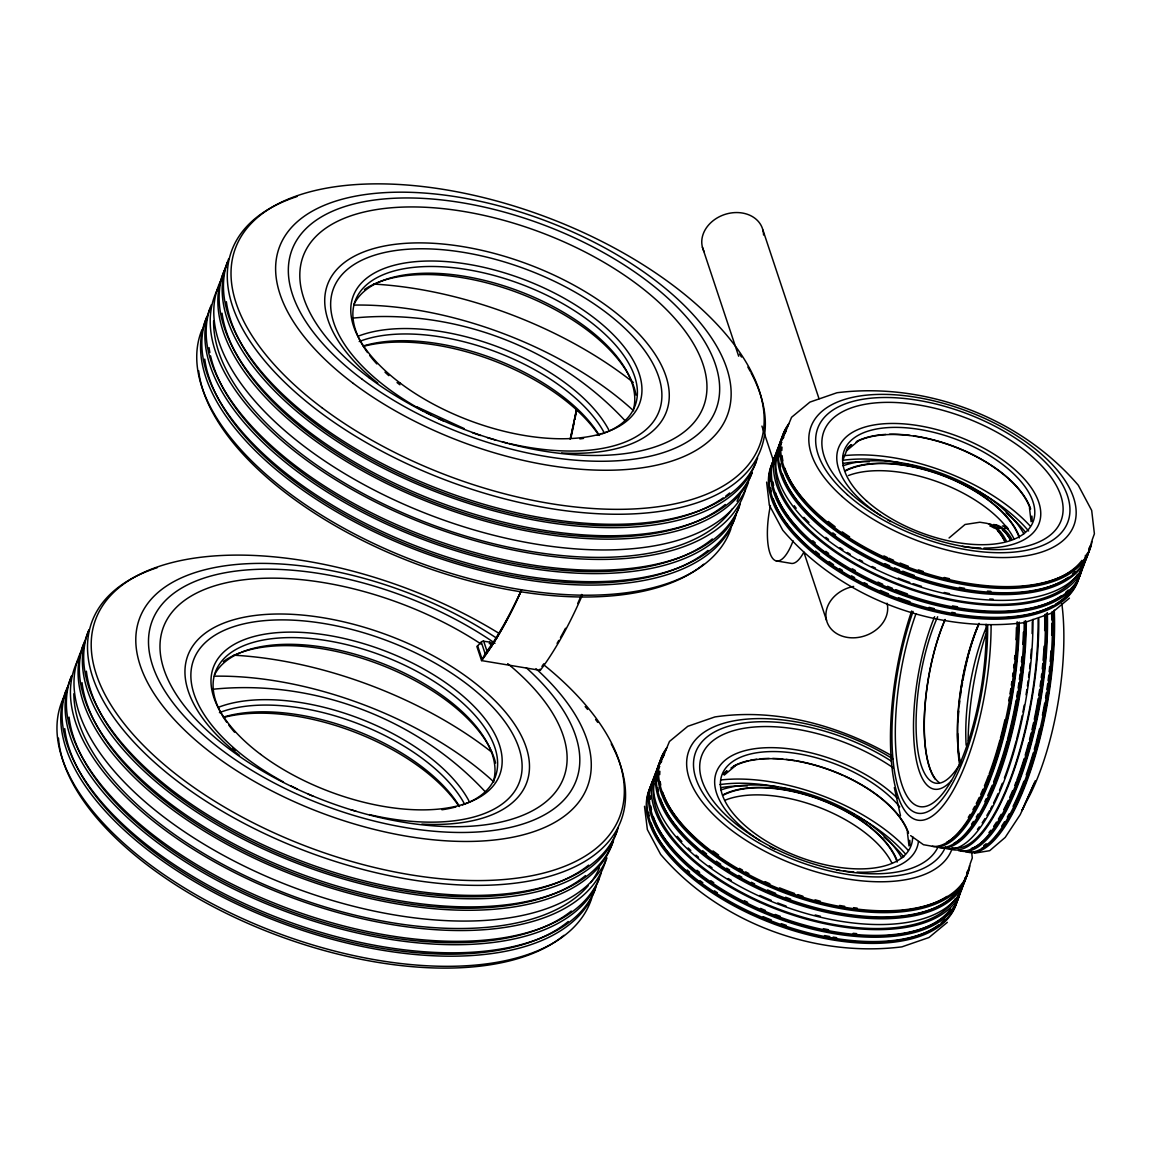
<?xml version="1.0" encoding="UTF-8"?>
<svg xmlns="http://www.w3.org/2000/svg" width="1152" height="1152" viewBox="0 0 1152 1152"><rect width="100%" height="100%" fill="white"/><g stroke="black" fill="none" stroke-linecap="round" stroke-linejoin="round"><path stroke-width="1.5" d="M576.432 410.054L571.493 433.8A346.118 111.931 -80.6 0 1 570.341 438.955M572.357 431.338L574.114 422.87M574.819 419.486L576.576 411.034M489.283 643.651L489.859 642.11L482.515 641.102L476.87 646.488L481.565 660.6L540.288 670.363A347.098 112.248 -80.6 0 0 582.322 595.152M491.357 643.997L491.947 642.456M783.086 437.688L791.568 417.283L809.899 402.106L836.971 392.746C925.315 381.701 1020.269 417.413 1078.258 485.208L1091.693 510.466L1094.4 533.808L1092.24 539.726A163.8 80.957 20.6 0 1 906.336 566.51A163.8 80.957 20.6 0 1 788.947 423.518M660.974 761.875L669.456 741.47L687.787 726.307L714.859 716.947C776.174 707.803 839.074 725.414 892.152 755.942M842.674 460.57L846.878 450.144M1035.374 780.624L1021.896 810.72L1025.41 803.635M1034.323 783.187L1020.254 814.594L1005.192 837.432L989.669 850.694L974.39 853.186M541.915 666.475L543.773 663.797M949.061 537.97L965.045 524.491L979.862 522.23L986.63 523.296A163.8 52.978 -80.6 0 1 1004.213 540.49M846.317 450.95L857.261 441.821M724.205 775.138L735.149 766.008M1051.502 613.094L1069.445 598.147M947.333 922.334L929.002 937.498L901.93 946.858C813.586 957.902 718.632 922.205 660.643 854.41L647.352 829.57L644.515 806.299M1024.387 622.613L1051.114 613.31M1024.042 622.67C935.698 633.715 840.744 598.018 782.755 530.222L769.45 505.382M352.411 318.168C452.189 307.742 556.531 346.853 624.787 420.394M212.616 689.285C312.408 678.859 416.75 717.97 485.006 791.51M776.174 560.866L790.848 563.314A47.189 15.264 -80.6 0 0 803.736 552.326M416.664 406.728L464.213 428.587M910.642 835.632L923.472 844.718L930.24 845.899A163.8 52.978 -80.6 0 0 1017.173 621.763M762.912 230.026L819.029 398.722M702.403 247.176L738.677 356.227M761.918 426.082L774.389 463.579M803.866 552.182L826.546 620.338M489.859 642.11L491.486 646.992M483.638 641.074L486.878 650.822M481.205 641.88L485.15 653.76L481.565 660.6A347.098 112.248 -80.6 0 0 521.582 589.982M477.605 645.768L482.184 659.52L491.501 646.186A346.118 111.931 -80.6 0 0 521.194 590.904M894.341 787.622L900.504 815.76M540.043 669.139L540.288 670.363M1029.47 507.816L1031.112 521.77M971.654 852.235L972.288 857.995L970.128 863.914A163.8 80.957 20.6 0 1 784.238 890.698A163.8 80.957 20.6 0 1 666.85 747.706M907.358 832.003L909 845.957M766.627 482.112L769.32 504.965M486.864 652.435A2.232 2.102 -84.7 0 0 485.15 653.76L493.214 642.226A340.934 110.261 -80.6 0 0 520.445 592.186M572.011 433.022A340.934 110.261 -80.6 0 1 571.248 436.421M576.432 409.594A347.098 112.248 -80.6 0 1 570.197 439.099M581.746 594.446A346.118 111.931 -80.6 0 1 577.699 603.518M565.517 628.258A346.118 111.931 -80.6 0 1 560.462 637.488M558.778 640.454A346.118 111.931 -80.6 0 1 557.078 643.363M526.205 667.728A226.541 111.96 20.6 0 1 420.278 829.771A226.541 111.96 20.6 0 1 152.611 619.848A226.541 111.96 20.6 0 1 495.014 643.277M704.232 251.813A31.464 25.387 -18.4 0 1 726.322 213.998A31.464 25.387 -18.4 0 1 763.56 235.008M887.04 603.202A31.464 25.387 -18.4 0 1 862.07 636.667A31.464 25.387 -18.4 0 1 826.171 618.61A31.464 25.387 -18.4 0 1 853.646 586.411M793.094 540.85A47.189 15.264 -80.6 0 1 771.941 557.381A47.189 15.264 -80.6 0 1 770.443 505.512M617.112 830.779A282.614 139.666 20.6 0 1 300.83 864.706A282.614 139.666 20.6 0 1 88.949 630.245M613.512 840.528A282.614 139.666 20.6 0 1 299.405 873.432A282.614 139.666 20.6 0 1 84.528 641.52M535.982 668.678A239.227 118.224 20.6 0 1 423.562 838.699A239.227 118.224 20.6 0 1 139.478 618.638A239.227 118.224 20.6 0 1 496.67 638.208M606.96 857.938A282.614 139.666 20.6 0 1 287.525 885.11A282.614 139.666 20.6 0 1 80.554 652.536M618.379 827.395A282.614 139.666 20.6 0 1 305.366 862.56A282.614 139.666 20.6 0 1 88.848 630.043M611.222 743.832A282.614 139.666 20.6 0 1 484.762 885.298A282.614 139.666 20.6 0 1 144.95 753.408A282.614 139.666 20.6 0 1 157.248 567.648M585.158 706.594A282.614 139.666 20.6 0 1 587.592 709.445M595.598 719.51A282.614 139.666 20.6 0 1 597.73 722.39M543.571 664.646A280.008 138.384 20.6 0 1 448.445 879.422A280.008 138.384 20.6 0 1 92.722 629.539A280.008 138.384 20.6 0 1 498.888 633.269M588.6 865.123A279.101 137.938 20.6 0 1 298.483 861.955A279.101 137.938 20.6 0 1 86.371 671.184M612.778 842.256A282.614 139.666 20.6 0 1 299.765 877.421A282.614 139.666 20.6 0 1 83.261 644.904M507.701 663.638A213.84 105.682 20.6 0 1 427.19 825.336A213.84 105.682 20.6 0 1 162.259 630.576A213.84 105.682 20.6 0 1 480.946 643.968M239.429 755.352A180.979 89.438 20.6 0 1 249.797 616.219A180.979 89.438 20.6 0 1 505.958 712.728A180.979 89.438 20.6 0 1 421.877 824.098M283.421 781.949A173.966 85.968 20.6 0 1 241.517 624.413A173.966 85.968 20.6 0 1 507.586 725.558A173.966 85.968 20.6 0 1 369.288 814.594M355.896 811.166A173.966 85.968 20.6 0 1 350.87 809.726M313.056 796.205A173.966 85.968 20.6 0 1 308.232 794.131M297.144 788.99A173.966 85.968 20.6 0 1 290.952 785.909M219.73 710.64A149.429 73.843 20.6 0 1 384.307 656.453A149.429 73.843 20.6 0 1 462.298 804.96M455.962 806.904A149.429 73.843 20.6 0 1 441.922 809.77M234.562 732.226A149.429 73.843 20.6 0 1 228.802 725.112M226.728 722.261A149.429 73.843 20.6 0 1 220.622 712.354M585.504 875.592A279.101 137.938 20.6 0 1 295.502 873.95A279.101 137.938 20.6 0 1 82.037 682.675M563.933 935.338A280.008 138.384 20.6 0 1 269.77 932.443A280.008 138.384 20.6 0 1 58.478 738.101M591.667 898.315A282.614 139.666 20.6 0 1 275.386 932.242A282.614 139.666 20.6 0 1 63.518 697.795M594.936 889.834A282.614 139.666 20.6 0 1 280.829 922.723A282.614 139.666 20.6 0 1 65.952 690.826M568.21 921.514A279.101 137.938 20.6 0 1 278.208 919.886A279.101 137.938 20.6 0 1 64.742 728.597M596.203 886.45A282.614 139.666 20.6 0 1 282.096 919.354A282.614 139.666 20.6 0 1 67.234 687.456M599.256 878.357A282.614 139.666 20.6 0 1 281.88 910.008A282.614 139.666 20.6 0 1 71.654 676.181M571.306 911.045A279.101 137.938 20.6 0 1 281.189 907.877A279.101 137.938 20.6 0 1 69.062 717.12M601.085 873.331A282.614 139.666 20.6 0 1 288.072 908.482A282.614 139.666 20.6 0 1 71.554 675.965M605.664 860.861A282.614 139.666 20.6 0 1 288.864 896.458A282.614 139.666 20.6 0 1 77.746 660.427M599.458 867.715A279.101 137.938 20.6 0 1 590.616 882.706M588.355 885.499A279.101 137.938 20.6 0 1 292.781 896.069A279.101 137.938 20.6 0 1 73.829 693.792M235.094 750.24A152.942 75.586 20.6 0 1 232.733 747.821M223.33 661.594A152.942 75.586 20.6 0 1 240.178 652.738M241.934 652.104A152.942 75.586 20.6 0 1 392.976 669.859A152.942 75.586 20.6 0 1 495.605 763.056M224.179 717.322A152.942 75.586 20.6 0 1 458.597 805.738M218.102 707.429A152.942 75.586 20.6 0 1 356.746 717.466A152.942 75.586 20.6 0 1 468.936 800.914M214.301 676.195A237.413 117.331 20.6 0 1 493.848 781.934M214.531 674.784A149.429 73.843 20.6 0 1 380.102 662.558A149.429 73.843 20.6 0 1 493.416 781.33M219.413 712.656A149.429 73.843 20.6 0 1 354.888 722.477A149.429 73.843 20.6 0 1 464.501 804.01M223.373 717.134A149.429 73.843 20.6 0 1 459.562 806.544M233.798 655.2A256.277 126.648 20.6 0 1 491.99 752.342M986.112 624.254A126.691 40.968 -80.6 0 1 951.062 781.272A126.691 40.968 -80.6 0 1 898.934 773.525A126.691 40.968 -80.6 0 1 915.941 613.843M989.842 525.931A161.914 52.358 -80.6 0 1 994.104 528.048M998.122 531.374A161.914 52.358 -80.6 0 1 1004.947 540.936M1018.57 622.843A161.914 52.358 -80.6 0 1 946.771 842.242M988.718 523.627A163.8 52.978 -80.6 0 1 1006.286 540.835M1019.246 622.109A163.8 52.978 -80.6 0 1 932.314 846.245M993.701 524.462A163.8 52.978 -80.6 0 1 1010.462 540.086M1024.243 621.259A163.8 52.978 -80.6 0 1 937.296 847.08M996.912 527.098A161.914 52.358 -80.6 0 1 999.778 528.379M1002.542 530.194A161.914 52.358 -80.6 0 1 1010.333 539.208M1025.654 620.683A161.914 52.358 -80.6 0 1 953.827 843.422M995.774 524.808A163.8 52.978 -80.6 0 1 1011.701 538.92M1026.317 621.605A163.8 52.978 -80.6 0 1 939.37 847.426M1045.325 614.131A163.8 52.978 -80.6 0 1 1018.195 778.478A163.8 52.978 -80.6 0 1 958.478 850.594M1044.648 615.01A161.914 52.358 -80.6 0 1 1044.691 630.562M1044.115 646.157A161.914 52.358 -80.6 0 1 1043.107 660.312M1042.79 663.725A161.914 52.358 -80.6 0 1 1042.272 668.88M1041.696 674.093A161.914 52.358 -80.6 0 1 1041.278 677.592M1040.832 681.091A161.914 52.358 -80.6 0 1 1040.112 686.347M1039.594 689.846A161.914 52.358 -80.6 0 1 1038.787 695.088M1038.226 698.558A161.914 52.358 -80.6 0 1 1034.294 719.28M1033.56 722.707A161.914 52.358 -80.6 0 1 1032.005 729.533M1031.198 732.917A161.914 52.358 -80.6 0 1 1029.528 739.57M1028.678 742.838A161.914 52.358 -80.6 0 1 1025.208 755.165M1024.157 758.635A161.914 52.358 -80.6 0 1 1016.87 780.034M1016.179 781.819A161.914 52.358 -80.6 0 1 1014.797 785.362M1012.68 790.574A161.914 52.358 -80.6 0 1 1009.757 797.27M1008.274 800.496A161.914 52.358 -80.6 0 1 1003.752 809.611M1001.174 814.334A161.914 52.358 -80.6 0 1 998.395 819.086M996.523 822.082A161.914 52.358 -80.6 0 1 993.686 826.315M990.85 830.218A161.914 52.358 -80.6 0 1 988.949 832.608M1046.664 613.498A161.914 52.358 -80.6 0 1 971.366 848.491M1047.341 612.619A163.8 52.978 -80.6 0 1 1020.586 777.931A163.8 52.978 -80.6 0 1 960.552 850.939M1052.266 611.582A163.8 52.978 -80.6 0 1 1025.899 777.874A163.8 52.978 -80.6 0 1 965.534 851.774M1051.589 612.49A161.914 52.358 -80.6 0 1 1051.776 619.891M1051.819 623.39A161.914 52.358 -80.6 0 1 1051.69 635.141M1050.97 650.866A161.914 52.358 -80.6 0 1 1050.163 661.478M1049.688 666.605A161.914 52.358 -80.6 0 1 1049.155 671.789M1048.766 675.274A161.914 52.358 -80.6 0 1 1048.118 680.515M1047.658 684.014A161.914 52.358 -80.6 0 1 1046.923 689.27M1046.39 692.77A161.914 52.358 -80.6 0 1 1045.57 697.997M1044.691 703.181A161.914 52.358 -80.6 0 1 1042.416 715.277M1039.464 729.014A161.914 52.358 -80.6 0 1 1036.166 742.392M1035.734 744.019A161.914 52.358 -80.6 0 1 1034.294 749.333M1033.286 752.846A161.914 52.358 -80.6 0 1 1026.245 774.878M1023.926 781.2A161.914 52.358 -80.6 0 1 1013.083 806.342M1009.152 813.874A161.914 52.358 -80.6 0 1 1007.323 817.128M1004.53 821.765A161.914 52.358 -80.6 0 1 1001.693 826.114M986.213 843.682A161.914 52.358 -80.6 0 1 983.707 845.554M1053.59 611.021A161.914 52.358 -80.6 0 1 982.08 848.117M1054.267 610.085A163.8 52.978 -80.6 0 1 1028.29 777.326A163.8 52.978 -80.6 0 1 967.622 852.12M1061.842 603.792A140.4 45.403 -80.6 0 1 1024.949 804.168M987.638 624.816A133.546 43.186 -80.6 0 1 917.669 813.197A133.546 43.186 -80.6 0 1 913.104 611.424M991.094 625.349A140.4 45.403 -80.6 0 1 917.51 820.123A140.4 45.403 -80.6 0 1 911.678 610.992M1016.424 627.566A161.914 52.358 -80.6 0 1 1015.978 639.706M1014.869 655.618A161.914 52.358 -80.6 0 1 1014.552 659.03M1014.034 664.186A161.914 52.358 -80.6 0 1 1013.659 667.656M1013.04 672.898A161.914 52.358 -80.6 0 1 1012.594 676.397M1011.874 681.653A161.914 52.358 -80.6 0 1 1011.355 685.152M1010.822 688.651A161.914 52.358 -80.6 0 1 1009.973 693.864M1009.382 697.32A161.914 52.358 -80.6 0 1 1008.763 700.762M1004.933 719.741A161.914 52.358 -80.6 0 1 1000.44 738.144M999.95 739.93A161.914 52.358 -80.6 0 1 989.208 773.784M988.618 775.339A161.914 52.358 -80.6 0 1 984.427 785.88M982.987 789.264A161.914 52.358 -80.6 0 1 980.77 794.203M979.286 797.386A161.914 52.358 -80.6 0 1 976.262 803.462M974.75 806.342A161.914 52.358 -80.6 0 1 972.936 809.64M970.157 814.392A161.914 52.358 -80.6 0 1 968.285 817.387M1023.394 632.174A161.914 52.358 -80.6 0 1 1022.832 644.4M1021.925 656.784A161.914 52.358 -80.6 0 1 1021.45 661.91M1020.902 667.094A161.914 52.358 -80.6 0 1 1020.514 670.579M1020.096 674.064A161.914 52.358 -80.6 0 1 1019.419 679.32M1018.93 682.834A161.914 52.358 -80.6 0 1 1018.152 688.075M1017.605 691.574A161.914 52.358 -80.6 0 1 1016.741 696.773M1016.136 700.214A161.914 52.358 -80.6 0 1 1007.496 739.325M1007.021 741.096A161.914 52.358 -80.6 0 1 993.614 781.834M992.203 785.333A161.914 52.358 -80.6 0 1 987.84 795.37M986.342 798.552A161.914 52.358 -80.6 0 1 984.845 801.648M978.149 814.003A161.914 52.358 -80.6 0 1 976.277 817.085M973.454 821.419A161.914 52.358 -80.6 0 1 971.554 824.141M1002.427 525.917A163.8 52.978 -80.6 0 1 1008.216 528.494M1032.97 619.358A163.8 52.978 -80.6 0 1 946.022 848.534M1032.293 621.792A161.914 52.358 -80.6 0 1 1032.106 633.614M1031.328 649.382A161.914 52.358 -80.6 0 1 1030.651 658.238M1030.176 663.365A161.914 52.358 -80.6 0 1 1029.629 668.549M1029.24 672.019A161.914 52.358 -80.6 0 1 1028.592 677.261M1028.131 680.774A161.914 52.358 -80.6 0 1 1027.397 686.03M1026.878 689.53A161.914 52.358 -80.6 0 1 1026.043 694.757M1024.229 705.11A161.914 52.358 -80.6 0 1 1022.904 712.022M1022.198 715.478A161.914 52.358 -80.6 0 1 1016.64 739.138M1016.222 740.779A161.914 52.358 -80.6 0 1 1004.4 777.96M1002.341 783.288A161.914 52.358 -80.6 0 1 999.49 790.2M998.035 793.555A161.914 52.358 -80.6 0 1 993.557 803.088M992.045 806.083A161.914 52.358 -80.6 0 1 990.533 808.963M989.626 810.619A161.914 52.358 -80.6 0 1 986.875 815.458M985.003 818.525A161.914 52.358 -80.6 0 1 982.166 822.874M979.33 826.877A161.914 52.358 -80.6 0 1 977.443 829.354M1038.096 619.474A161.914 52.358 -80.6 0 1 952.157 847.627M1004.53 528.25A161.914 52.358 -80.6 0 1 1007.914 528.739M1038.773 618.682A163.8 52.978 -80.6 0 1 1009.109 783.806A163.8 52.978 -80.6 0 1 948.902 848.477M1003.651 526.378A163.8 52.978 -80.6 0 1 1006.733 526.579M961.546 761.141A100.958 32.645 -80.6 0 1 918.101 752.155A100.958 32.645 -80.6 0 1 937.656 616.752M951.552 780.523A107.136 34.646 -80.6 0 1 914.486 747.518A107.136 34.646 -80.6 0 1 934.646 616.68M939.067 782.467A100.958 32.645 -80.6 0 1 945.101 619.762M935.381 779.371A101.448 32.803 -80.6 0 1 945.086 619.459M960.307 762.739A100.958 32.645 -80.6 0 1 979.186 623.664M960.077 763.085A101.448 32.803 -80.6 0 1 979.042 623.333M959.818 766.44A111.499 36.058 -80.6 0 1 957.83 745.704M957.701 742.09A111.499 36.058 -80.6 0 1 957.643 733.522M958.032 721.57A111.499 36.058 -80.6 0 1 958.766 711.072M959.429 704.39A111.499 36.058 -80.6 0 1 959.803 701.006M960.451 695.909A111.499 36.058 -80.6 0 1 961.171 690.797M961.704 687.398A111.499 36.058 -80.6 0 1 962.539 682.358M962.856 680.573A111.499 36.058 -80.6 0 1 968.256 655.92M968.702 654.235A111.499 36.058 -80.6 0 1 978.221 625.046M966.139 745.214A100.958 32.645 -80.6 0 1 985.91 628.33M968.098 740.88A126.691 40.968 -80.6 0 1 985.867 634.234M723.312 774.187A101.448 50.141 20.6 0 1 726.595 770.846M733.522 766.094A101.448 50.141 20.6 0 1 748.267 760.723M750.125 760.32A101.448 50.141 20.6 0 1 756.677 759.24M760.133 758.88A101.448 50.141 20.6 0 1 769.205 758.434M772.69 758.448A101.448 50.141 20.6 0 1 782.741 758.995M786.197 759.355A101.448 50.141 20.6 0 1 794.938 760.565M796.579 760.853A101.448 50.141 20.6 0 1 843.235 775.339M844.819 776.059A101.448 50.141 20.6 0 1 908.554 833.155M723.773 774.331A100.958 49.896 20.6 0 1 727.042 771.019M730.973 768.038A100.958 49.896 20.6 0 1 829.814 770.054A100.958 49.896 20.6 0 1 908.122 833.026M909.763 840.269A100.958 49.896 20.6 0 1 909.922 845.482M912.658 836.654A100.958 49.896 20.6 0 1 783.734 850.478A100.958 49.896 20.6 0 1 742.91 756.302A100.958 49.896 20.6 0 1 899.755 806.904M918.446 841.536A107.136 52.949 20.6 0 1 857.03 872.122M853.733 871.949A107.136 52.949 20.6 0 1 843.552 870.984M840.096 870.523A107.136 52.949 20.6 0 1 836.64 869.976M774.662 849.067A107.136 52.949 20.6 0 1 770.141 846.634M760.075 840.643A107.136 52.949 20.6 0 1 742.003 751.507A107.136 52.949 20.6 0 1 897.206 797.962M937.987 847.022A126.691 62.611 20.6 0 1 777.355 849.816A126.691 62.611 20.6 0 1 714.917 739.238A126.691 62.611 20.6 0 1 893.29 767.88M945.374 847.109A133.546 65.995 20.6 0 1 779.904 853.776A133.546 65.995 20.6 0 1 706.608 737.323A133.546 65.995 20.6 0 1 891.216 761.054M952.286 848.074A140.4 69.379 20.6 0 1 781.07 859.061A140.4 69.379 20.6 0 1 699.25 736.027A140.4 69.379 20.6 0 1 893.059 759.038M969.451 865.728A163.8 80.957 20.6 0 1 783.547 892.512A163.8 80.957 20.6 0 1 666.158 749.52M967.81 870.077A163.8 80.957 20.6 0 1 781.92 896.846A163.8 80.957 20.6 0 1 664.531 753.854M967.133 871.877A163.8 80.957 20.6 0 1 781.229 898.661A163.8 80.957 20.6 0 1 663.84 755.669M964.944 877.68A163.8 80.957 20.6 0 1 779.054 904.45A163.8 80.957 20.6 0 1 661.666 761.458M955.426 898.632A161.914 80.021 20.6 0 1 777.485 908.654A161.914 80.021 20.6 0 1 654.221 783.216M963.043 882.749A163.8 80.957 20.6 0 1 777.139 909.518A163.8 80.957 20.6 0 1 659.75 766.526M960.854 888.538A163.8 80.957 20.6 0 1 776.621 915.941A163.8 80.957 20.6 0 1 656.525 773.784M960.178 890.338A163.8 80.957 20.6 0 1 774.274 917.122A163.8 80.957 20.6 0 1 656.885 774.13M958.536 894.686A163.8 80.957 20.6 0 1 774.302 922.09A163.8 80.957 20.6 0 1 654.206 779.933M957.859 896.501A163.8 80.957 20.6 0 1 771.955 923.27A163.8 80.957 20.6 0 1 654.566 780.278M946.973 896.414A161.914 80.021 20.6 0 1 788.458 893.347A161.914 80.021 20.6 0 1 662.717 792.302M660.773 785.102A161.914 80.021 20.6 0 1 660.182 781.546M659.722 774.634A161.914 80.021 20.6 0 1 659.88 771.307M957.514 890.698A161.914 80.021 20.6 0 1 801.576 904.723A161.914 80.021 20.6 0 1 660.398 798.451M658.454 791.251A161.914 80.021 20.6 0 1 657.864 787.709M657.403 780.782A161.914 80.021 20.6 0 1 657.562 777.456M950.558 909.158A161.914 80.021 20.6 0 1 794.621 923.184A161.914 80.021 20.6 0 1 653.443 816.912M651.499 809.712A161.914 80.021 20.6 0 1 650.909 806.17M650.462 799.258A161.914 80.021 20.6 0 1 650.606 795.917M945.014 919.166A161.914 80.021 20.6 0 1 941.227 922.781M938.419 925.042A161.914 80.021 20.6 0 1 779.947 925.229A161.914 80.021 20.6 0 1 651.125 823.075M649.181 815.875A161.914 80.021 20.6 0 1 648.59 812.318M857.16 908.122A161.914 80.021 20.6 0 1 853.603 907.675M844.718 906.35A161.914 80.021 20.6 0 1 839.578 905.443M820.325 901.21A161.914 80.021 20.6 0 1 815.054 899.813M802.915 896.242A161.914 80.021 20.6 0 1 797.918 894.614M794.578 893.477A161.914 80.021 20.6 0 1 779.63 887.89M769.867 883.771A161.914 80.021 20.6 0 1 765.101 881.64M748.858 873.59A161.914 80.021 20.6 0 1 745.675 871.877M742.55 870.134A161.914 80.021 20.6 0 1 739.454 868.363M718.661 855.058A161.914 80.021 20.6 0 1 713.002 850.925M856.656 933.624A161.914 80.021 20.6 0 1 853.171 933.307M828.576 929.736A161.914 80.021 20.6 0 1 823.363 928.685M780.293 916.315A161.914 80.021 20.6 0 1 775.31 914.443M765.446 910.483A161.914 80.021 20.6 0 1 760.594 908.395M747.648 902.347A161.914 80.021 20.6 0 1 744.408 900.72M713.765 882.706A161.914 80.021 20.6 0 1 710.842 880.69M699.638 872.381A161.914 80.021 20.6 0 1 696.989 870.264M836.683 937.685A161.914 80.021 20.6 0 1 833.126 937.123M829.714 936.533A161.914 80.021 20.6 0 1 824.53 935.554M786.326 925.387A161.914 80.021 20.6 0 1 781.315 923.659M771.336 919.958A161.914 80.021 20.6 0 1 763.128 916.632M717.408 892.786A161.914 80.021 20.6 0 1 714.413 890.827M702.806 882.734A161.914 80.021 20.6 0 1 700.027 880.646M689.573 872.136A161.914 80.021 20.6 0 1 687.139 869.99M820.426 916.258A161.914 80.021 20.6 0 1 815.141 914.962M786.053 906.048A161.914 80.021 20.6 0 1 777.744 902.952M771.163 900.302A161.914 80.021 20.6 0 1 759.917 895.392M731.218 880.33A161.914 80.021 20.6 0 1 728.222 878.515M712.051 867.787A161.914 80.021 20.6 0 1 709.214 865.714M698.486 857.261A161.914 80.021 20.6 0 1 695.981 855.13M690.811 850.478A161.914 80.021 20.6 0 1 688.147 847.958M681.869 841.536A161.914 80.021 20.6 0 1 677.261 836.338M790.589 899.05A161.914 80.021 20.6 0 1 785.592 897.235M775.67 893.376A161.914 80.021 20.6 0 1 767.549 889.934M754.603 883.886A161.914 80.021 20.6 0 1 751.363 882.259M741.787 877.162A161.914 80.021 20.6 0 1 738.677 875.405M729.605 870.005A161.914 80.021 20.6 0 1 726.682 868.162M720.72 864.23A161.914 80.021 20.6 0 1 716.342 861.206M706.594 853.92A161.914 80.021 20.6 0 1 702.634 850.738M724.709 800.366A100.958 49.896 20.6 0 1 817.675 806.818A100.958 49.896 20.6 0 1 891.994 863.237M722.966 795.355A100.958 49.896 20.6 0 1 821.592 800.165A100.958 49.896 20.6 0 1 897.163 862.114M722.606 795.053A101.448 50.141 20.6 0 1 820.483 799.416A101.448 50.141 20.6 0 1 897.12 860.645M720.994 789.955A111.499 55.094 20.6 0 1 901.728 857.995M720.778 787.651A127.67 63.101 20.6 0 1 747.288 785.938M883.987 837.13A127.67 63.101 20.6 0 1 903.773 856.872M720 784.584A133.546 65.995 20.6 0 1 777.73 786.931M781.2 787.622A133.546 65.995 20.6 0 1 796.982 791.395M800.496 792.374A133.546 65.995 20.6 0 1 805.709 793.93M820.555 799.027A133.546 65.995 20.6 0 1 828.72 802.238M838.253 806.4A133.546 65.995 20.6 0 1 841.536 807.941M844.79 809.525A133.546 65.995 20.6 0 1 848.03 811.152M851.242 812.822A133.546 65.995 20.6 0 1 854.41 814.536M857.534 816.278A133.546 65.995 20.6 0 1 905.4 853.906M721.411 779.904A139.421 68.904 20.6 0 1 908.064 850.205M847.526 447.739A101.448 50.141 20.6 0 1 851.27 444.629M857.045 441.173A101.448 50.141 20.6 0 1 885.816 434.419M889.474 434.275A101.448 50.141 20.6 0 1 910.051 435.37M913.55 435.83A101.448 50.141 20.6 0 1 989.554 464.155M991.022 465.12A101.448 50.141 20.6 0 1 1030.651 508.968M846.893 449.006A100.958 49.896 20.6 0 1 851.702 444.802M856.037 442.094A100.958 49.896 20.6 0 1 954.662 446.89A100.958 49.896 20.6 0 1 1030.219 508.838M1031.875 516.082A100.958 49.896 20.6 0 1 1032.034 521.28M880.618 515.434A107.136 52.949 20.6 0 1 865.93 426.773A107.136 52.949 20.6 0 1 1021.349 475.819A107.136 52.949 20.6 0 1 983.952 548.05M980.755 547.992A107.136 52.949 20.6 0 1 962.208 546.322M890.755 521.611A107.136 52.949 20.6 0 1 887.832 519.912M1091.563 541.541A163.8 80.957 20.6 0 1 905.659 568.325A163.8 80.957 20.6 0 1 788.27 425.318M1089.922 545.89A163.8 80.957 20.6 0 1 905.674 573.293A163.8 80.957 20.6 0 1 785.592 431.136M1089.245 547.69A163.8 80.957 20.6 0 1 903.341 574.474A163.8 80.957 20.6 0 1 785.952 431.482M1087.056 553.493A163.8 80.957 20.6 0 1 901.152 580.262A163.8 80.957 20.6 0 1 783.778 437.27M1077.538 574.445A161.914 80.021 20.6 0 1 899.597 584.467A161.914 80.021 20.6 0 1 776.318 459.029M1085.429 555.235A163.8 80.957 20.6 0 1 902.318 586.483A163.8 80.957 20.6 0 1 781.862 442.339M1082.966 564.35A163.8 80.957 20.6 0 1 898.718 591.754A163.8 80.957 20.6 0 1 778.637 449.597M1082.29 566.15A163.8 80.957 20.6 0 1 896.386 592.934A163.8 80.957 20.6 0 1 778.997 449.942M1080.648 570.499A163.8 80.957 20.6 0 1 896.4 597.902A163.8 80.957 20.6 0 1 776.318 455.746M1079.971 572.314A163.8 80.957 20.6 0 1 894.067 599.083A163.8 80.957 20.6 0 1 776.678 456.091M1081.944 560.362A161.914 80.021 20.6 0 1 925.992 574.373A161.914 80.021 20.6 0 1 784.814 468.115M782.885 460.915A161.914 80.021 20.6 0 1 782.078 455.602M781.834 450.446A161.914 80.021 20.6 0 1 781.992 447.12M1075.19 571.594A161.914 80.021 20.6 0 1 1072.613 573.984M1068.307 577.325A161.914 80.021 20.6 0 1 909.778 575.87A161.914 80.021 20.6 0 1 782.496 474.264M780.566 467.064A161.914 80.021 20.6 0 1 779.962 463.522M779.515 456.595A161.914 80.021 20.6 0 1 779.674 453.269M1068.235 590.054A161.914 80.021 20.6 0 1 1065.658 592.445M1061.352 595.786A161.914 80.021 20.6 0 1 902.822 594.331A161.914 80.021 20.6 0 1 775.555 492.725M773.611 485.525A161.914 80.021 20.6 0 1 773.006 481.982M1070.352 591.134A161.914 80.021 20.6 0 1 1055.909 604.008M1052.582 605.923A161.914 80.021 20.6 0 1 894.413 598.219A161.914 80.021 20.6 0 1 773.237 498.888M771.293 491.688A161.914 80.021 20.6 0 1 770.688 488.131M770.242 481.219A161.914 80.021 20.6 0 1 770.4 477.878M990.893 591.336A161.914 80.021 20.6 0 1 987.451 591.106M964.512 588.312A161.914 80.021 20.6 0 1 959.371 587.419M914.371 575.438A161.914 80.021 20.6 0 1 902.722 571.162M899.41 569.851A161.914 80.021 20.6 0 1 894.499 567.835M889.661 565.747A161.914 80.021 20.6 0 1 884.894 563.602M835.589 534.96A161.914 80.021 20.6 0 1 832.795 532.886M993.125 599.184A161.914 80.021 20.6 0 1 989.741 599.04M949.55 593.64A161.914 80.021 20.6 0 1 944.294 592.474M921.499 586.325A161.914 80.021 20.6 0 1 913.176 583.618M909.835 582.466A161.914 80.021 20.6 0 1 898.2 578.102M875.477 568.094A161.914 80.021 20.6 0 1 872.222 566.482M862.603 561.442A161.914 80.021 20.6 0 1 859.464 559.699M850.32 554.328A161.914 80.021 20.6 0 1 847.382 552.499M842.933 549.634A161.914 80.021 20.6 0 1 839.966 547.646M828.547 539.438A161.914 80.021 20.6 0 1 825.826 537.336M808.963 522.49A161.914 80.021 20.6 0 1 803.966 517.349M796.205 508.262A161.914 80.021 20.6 0 1 794.232 505.685M949.478 578.722A161.914 80.021 20.6 0 1 944.194 577.469M923.357 571.522A161.914 80.021 20.6 0 1 918.36 569.866M908.352 566.266A161.914 80.021 20.6 0 1 900.086 563.026M893.592 560.29A161.914 80.021 20.6 0 1 888.797 558.173M887.213 557.438A161.914 80.021 20.6 0 1 883.93 555.912M849.614 536.861A161.914 80.021 20.6 0 1 842.213 531.878M835.114 526.738A161.914 80.021 20.6 0 1 828.36 521.453M957.557 606.773A161.914 80.021 20.6 0 1 952.416 605.88M907.416 593.899A161.914 80.021 20.6 0 1 895.766 589.622M892.454 588.312A161.914 80.021 20.6 0 1 887.558 586.296M882.706 584.208A161.914 80.021 20.6 0 1 877.939 582.062M855.374 570.557A161.914 80.021 20.6 0 1 852.278 568.786M828.648 553.421A161.914 80.021 20.6 0 1 825.84 551.347M815.242 542.866A161.914 80.021 20.6 0 1 812.779 540.72M955.238 612.936A161.914 80.021 20.6 0 1 951.811 612.346M934.373 608.659A161.914 80.021 20.6 0 1 929.088 607.334M910.094 601.747A161.914 80.021 20.6 0 1 898.43 597.658M888.494 593.798A161.914 80.021 20.6 0 1 880.387 590.357M867.442 584.309A161.914 80.021 20.6 0 1 864.202 582.682M854.626 577.584A161.914 80.021 20.6 0 1 851.515 575.827M842.443 570.427A161.914 80.021 20.6 0 1 839.52 568.598M833.558 564.667A161.914 80.021 20.6 0 1 829.181 561.629M819.418 554.342A161.914 80.021 20.6 0 1 815.472 551.16M848.405 475.546A100.958 49.896 20.6 0 1 941.026 483.091A100.958 49.896 20.6 0 1 1014.106 539.05M845.078 471.168A100.958 49.896 20.6 0 1 943.704 475.978A100.958 49.896 20.6 0 1 1019.275 537.912M844.718 470.866A101.448 50.141 20.6 0 1 942.581 475.229A101.448 50.141 20.6 0 1 1019.232 536.458M843.091 465.768A111.499 55.094 20.6 0 1 1023.84 533.808M842.89 463.464A127.67 63.101 20.6 0 1 869.4 461.75M1006.099 512.942A127.67 63.101 20.6 0 1 1024.834 531.389M843.768 460.166A133.546 65.995 20.6 0 1 901.57 463.075M905.054 463.795A133.546 65.995 20.6 0 1 926.078 469.21M934.402 471.888A133.546 65.995 20.6 0 1 939.355 473.616M962.006 482.976A133.546 65.995 20.6 0 1 1028.606 530.986M843.523 455.717A139.421 68.904 20.6 0 1 1030.162 526.018M756.346 461.318A282.614 139.666 20.6 0 1 442.238 494.208A282.614 139.666 20.6 0 1 227.362 262.31M752.083 472.651A282.614 139.666 20.6 0 1 432.662 499.81A282.614 139.666 20.6 0 1 225.677 267.25M748.498 481.954A282.614 139.666 20.6 0 1 432.216 515.88A282.614 139.666 20.6 0 1 220.334 281.434M757.613 457.934A282.614 139.666 20.6 0 1 443.506 490.838A282.614 139.666 20.6 0 1 228.629 258.941M751.003 372.715A282.614 139.666 20.6 0 1 624.542 514.181A282.614 139.666 20.6 0 1 284.731 382.306A282.614 139.666 20.6 0 1 297.043 196.531M739.57 354.168A282.614 139.666 20.6 0 1 741.542 357.048M747.85 367.07A282.614 139.666 20.6 0 1 750.24 371.318M729.619 492.998A279.101 137.938 20.6 0 1 725.846 495.979M723.182 497.909A279.101 137.938 20.6 0 1 434.246 489.283A279.101 137.938 20.6 0 1 226.354 301.694M752.011 472.795A282.614 139.666 20.6 0 1 434.635 504.446A282.614 139.666 20.6 0 1 224.41 270.619M377.784 383.126A180.979 89.438 20.6 0 1 390.614 244.944A180.979 89.438 20.6 0 1 646.07 342.014A180.979 89.438 20.6 0 1 561.658 452.981M423.202 410.832A173.966 85.968 20.6 0 1 381.298 253.296A173.966 85.968 20.6 0 1 647.366 354.442A173.966 85.968 20.6 0 1 509.069 443.477M507.298 443.059A173.966 85.968 20.6 0 1 502.33 441.835M495.677 440.05A173.966 85.968 20.6 0 1 487.31 437.616M480.614 435.514A173.966 85.968 20.6 0 1 472.32 432.677M443.232 420.854A173.966 85.968 20.6 0 1 438.48 418.637M430.733 414.806A173.966 85.968 20.6 0 1 426.182 412.43M360.403 341.237A149.429 73.843 20.6 0 1 522.706 284.803A149.429 73.843 20.6 0 1 602.078 433.843M600.538 434.362A149.429 73.843 20.6 0 1 597.384 435.341M583.546 438.394A149.429 73.843 20.6 0 1 579.845 438.912M399.902 384.782A149.429 73.843 20.6 0 1 397.037 382.55M388.843 375.667A149.429 73.843 20.6 0 1 384.998 372.168M376.848 363.931A149.429 73.843 20.6 0 1 369.677 355.435M367.531 352.584A149.429 73.843 20.6 0 1 361.166 342.634M725.285 504.49A279.101 137.938 20.6 0 1 436.694 503.381A279.101 137.938 20.6 0 1 222.034 313.186M703.728 564.221A280.008 138.384 20.6 0 1 412.776 562.579A280.008 138.384 20.6 0 1 198.619 370.67M730.901 528.854A282.614 139.666 20.6 0 1 416.794 561.744A282.614 139.666 20.6 0 1 201.917 329.846M734.717 518.717A282.614 139.666 20.6 0 1 417.341 550.382A282.614 139.666 20.6 0 1 207.115 316.555M707.99 550.411A279.101 137.938 20.6 0 1 419.4 549.317A279.101 137.938 20.6 0 1 204.739 359.107M735.984 515.347A282.614 139.666 20.6 0 1 421.877 548.237A282.614 139.666 20.6 0 1 207.014 316.339M739.037 507.24A282.614 139.666 20.6 0 1 424.93 540.144A282.614 139.666 20.6 0 1 210.067 308.232M712.31 538.934A279.101 137.938 20.6 0 1 430.834 540.475A279.101 137.938 20.6 0 1 210.557 355.867M209.866 352.541A279.101 137.938 20.6 0 1 209.059 347.63M740.318 503.856A282.614 139.666 20.6 0 1 426.211 536.76A282.614 139.666 20.6 0 1 211.334 304.862M745.445 489.744A282.614 139.666 20.6 0 1 427.003 524.722A282.614 139.666 20.6 0 1 218.318 287.755M739.901 495.029A279.101 137.938 20.6 0 1 737.021 501.25M732.485 508.723A279.101 137.938 20.6 0 1 437.486 526.766A279.101 137.938 20.6 0 1 213.624 320.875M363.96 346.219A152.942 75.586 20.6 0 1 598.378 434.635M357.883 336.312A152.942 75.586 20.6 0 1 496.526 346.349A152.942 75.586 20.6 0 1 608.717 429.797M354.082 305.093A237.413 117.331 20.6 0 1 633.629 410.818M353.621 305.122A149.429 73.843 20.6 0 1 518.371 290.88A149.429 73.843 20.6 0 1 633.197 410.213M364.421 289.555A152.942 75.586 20.6 0 1 520.862 293.846A152.942 75.586 20.6 0 1 636.048 395.078M359.194 341.554A149.429 73.843 20.6 0 1 494.669 351.36A149.429 73.843 20.6 0 1 604.282 432.893M363.168 346.018A149.429 73.843 20.6 0 1 599.342 435.427M373.579 284.083A256.277 126.648 20.6 0 1 633.211 382.378M260.654 754.387A152.942 75.586 20.6 0 0 499.349 775.757A152.942 75.586 20.6 0 0 309.643 632.966A152.942 75.586 20.6 0 0 260.654 754.387M866.462 500.774A100.958 49.896 20.6 0 0 1029.686 527.904A100.958 49.896 20.6 0 0 919.843 429.48A100.958 49.896 20.6 0 0 866.462 500.774M851.846 494.482A126.691 62.611 20.6 0 0 1056.686 528.523A126.691 62.611 20.6 0 0 918.835 405A126.691 62.611 20.6 0 0 851.846 494.482M847.267 494.611A133.546 65.995 20.6 0 0 1063.181 530.496A133.546 65.995 20.6 0 0 917.885 400.291A133.546 65.995 20.6 0 0 847.267 494.611M842.04 496.469A140.4 69.379 20.6 0 0 1069.042 534.197A140.4 69.379 20.6 0 0 916.272 397.31A140.4 69.379 20.6 0 0 842.04 496.469M353.347 383.443A239.227 118.224 20.6 0 0 726.739 416.866A239.227 118.224 20.6 0 0 429.998 193.507A239.227 118.224 20.6 0 0 353.347 383.443M361.915 379.066A226.541 111.96 20.6 0 0 715.493 410.717A226.541 111.96 20.6 0 0 434.491 199.21A226.541 111.96 20.6 0 0 361.915 379.066M321.97 407.722A280.008 138.384 20.6 0 0 759.024 446.846A280.008 138.384 20.6 0 0 411.696 185.414A280.008 138.384 20.6 0 0 321.97 407.722M369.274 377.899A213.84 105.682 20.6 0 0 703.022 407.779A213.84 105.682 20.6 0 0 437.774 208.123A213.84 105.682 20.6 0 0 369.274 377.899M400.435 383.27A152.942 75.586 20.6 0 0 639.144 404.64A152.942 75.586 20.6 0 0 449.438 261.85A152.942 75.586 20.6 0 0 400.435 383.27"/></g></svg>
